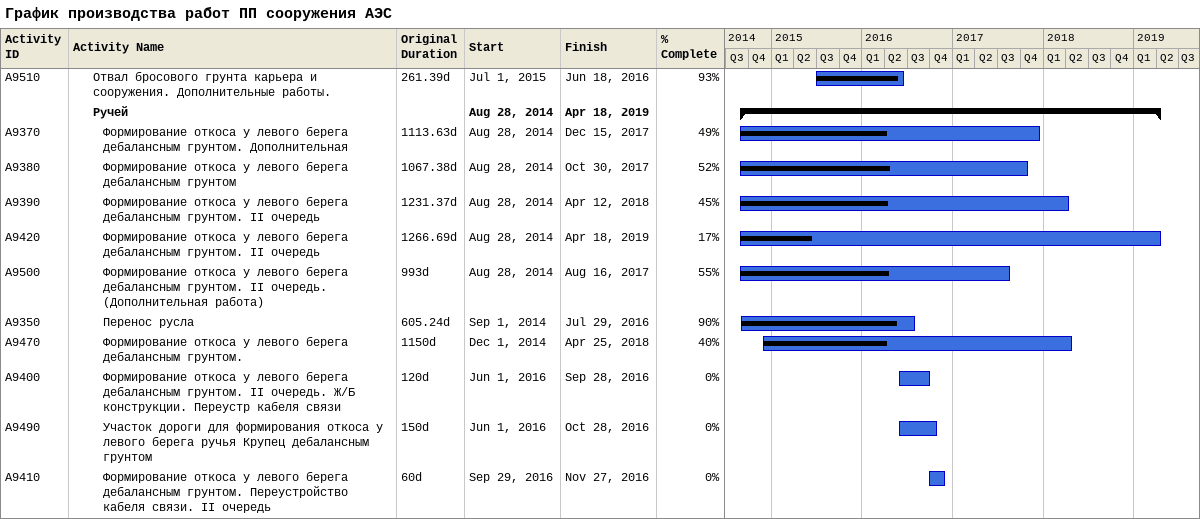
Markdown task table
График производства работ ПП сооружения АЭС

| ID | Level | Task | Original duration | Start | Finish | % complete |
|---|---|---|---|---|---|---|
| A9510 | 3 | Отвал бросового грунта карьера и сооружения. Дополнительные работы. | 261.39d | 2015-07-01 | 2016-06-18 | 93 |
|  | 3 | **Ручей** |  | 2014-08-28 | 2019-04-18 |  |
| A9370 | 4 | Формирование откоса у левого берега дебалансным грунтом. Дополнительная | 1113.63d | 2014-08-28 | 2017-12-15 | 49 |
| A9380 | 4 | Формирование откоса у левого берега дебалансным грунтом | 1067.38d | 2014-08-28 | 2017-10-30 | 52 |
| A9390 | 4 | Формирование откоса у левого берега дебалансным грунтом. II очередь | 1231.37d | 2014-08-28 | 2018-04-12 | 45 |
| A9420 | 4 | Формирование откоса у левого берега дебалансным грунтом. II очередь | 1266.69d | 2014-08-28 | 2019-04-18 | 17 |
| A9500 | 4 | Формирование откоса у левого берега дебалансным грунтом. II очередь. (Дополнительная работа) | 993d | 2014-08-28 | 2017-08-16 | 55 |
| A9350 | 4 | Перенос русла | 605.24d | 2014-09-01 | 2016-07-29 | 90 |
| A9470 | 4 | Формирование откоса у левого берега дебалансным грунтом. | 1150d | 2014-12-01 | 2018-04-25 | 40 |
| A9400 | 4 | Формирование откоса у левого берега дебалансным грунтом. II очередь. Ж/Б конструкции. Переустр кабеля связи | 120d | 2016-06-01 | 2016-09-28 | 0 |
| A9490 | 4 | Участок дороги для формирования откоса у левого берега ручья Крупец дебалансным грунтом | 150d | 2016-06-01 | 2016-10-28 | 0 |
| A9410 | 4 | Формирование откоса у левого берега дебалансным грунтом. Переустройство кабеля связи. II очередь | 60d | 2016-09-29 | 2016-11-27 | 0 |
